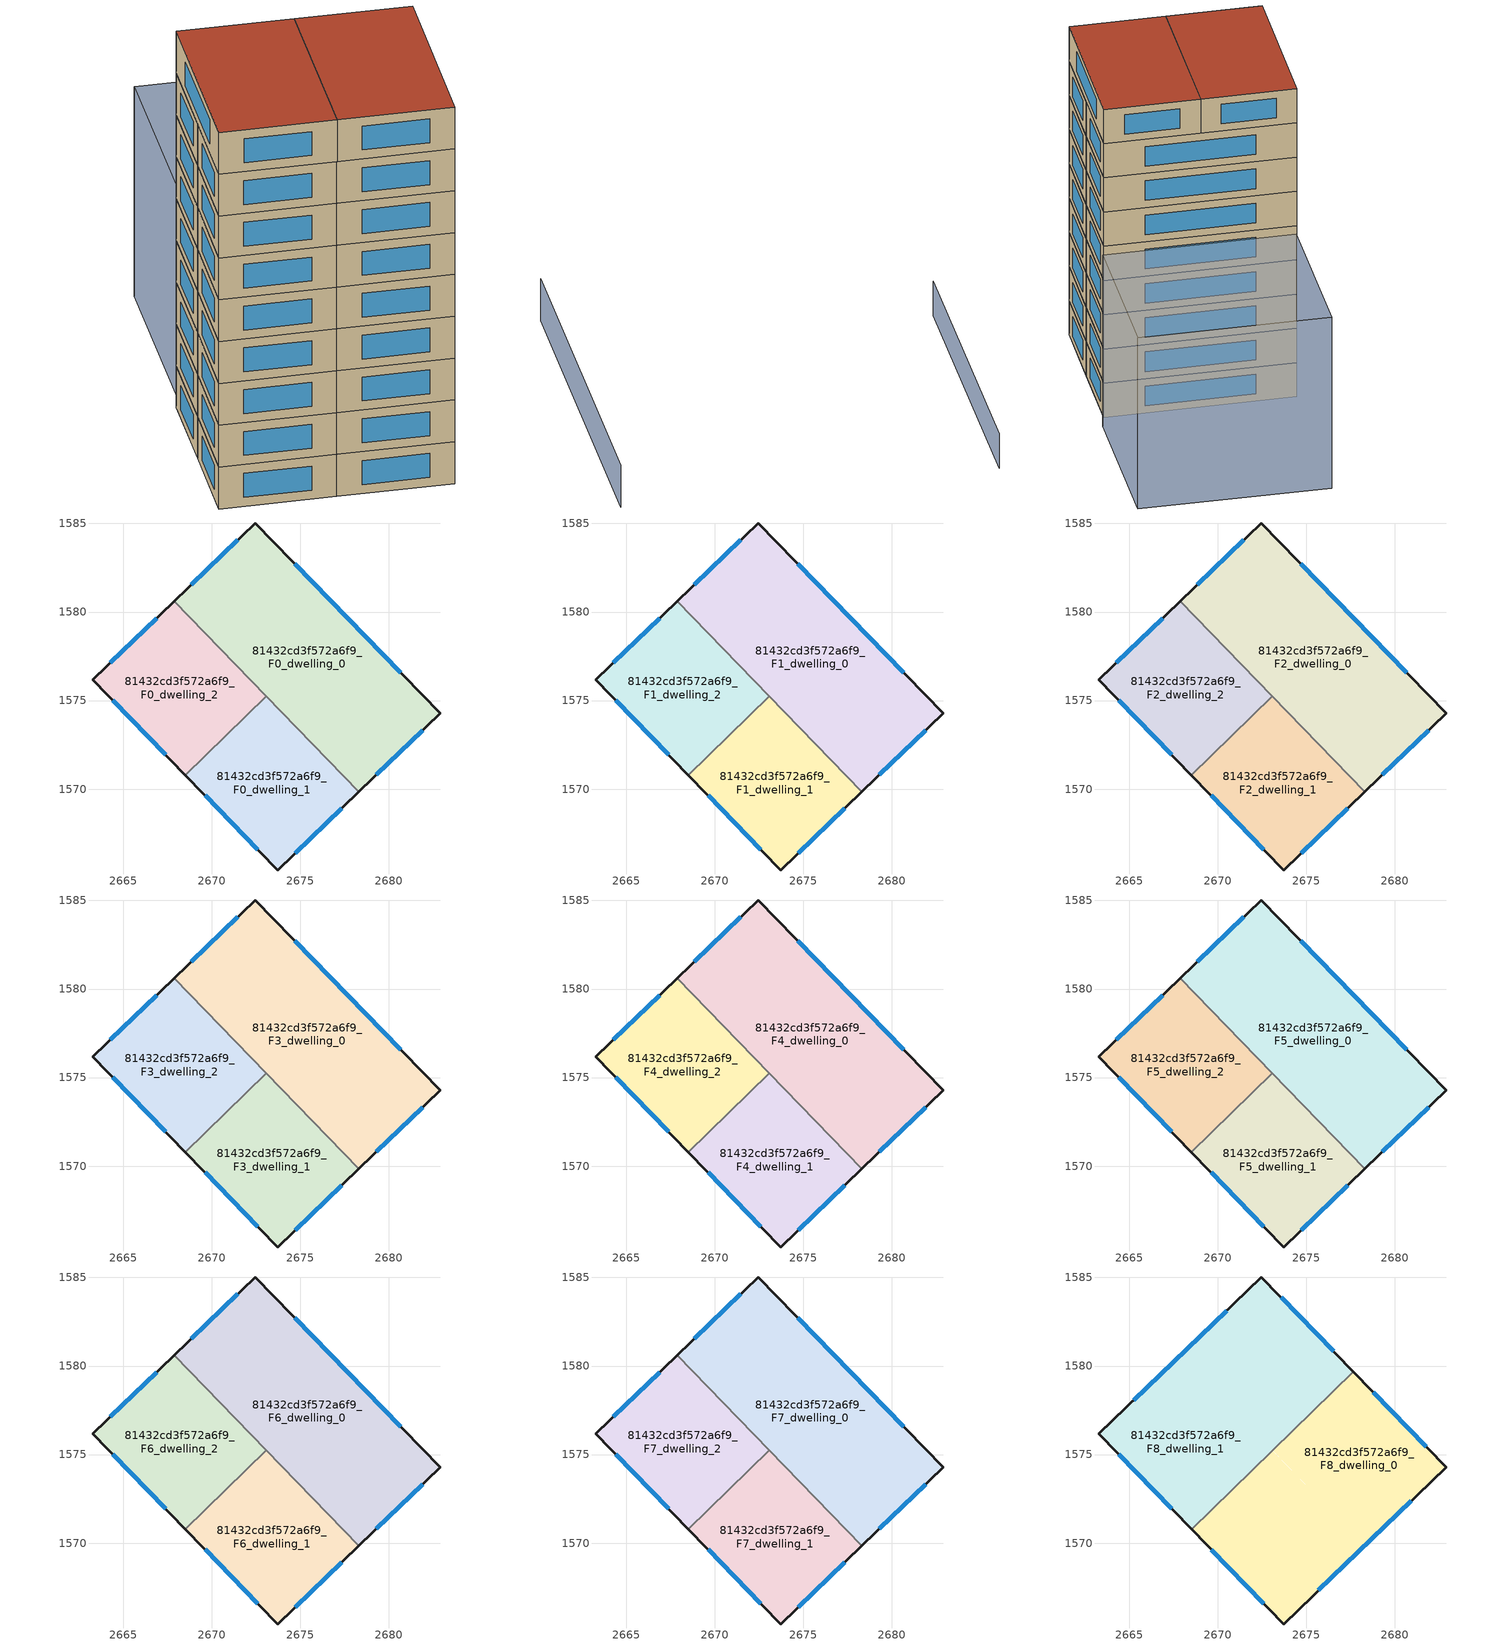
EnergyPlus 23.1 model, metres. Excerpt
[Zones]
81432cd3f572a6f9_F0_dwelling_0
 floor ground (EU_floor_Construction): 2672.46,1585.02 2682.9,1574.28 2678.31,1569.86 2667.87,1580.6 z0
 wall outside (EU_wall_Construction): 2678.31,1569.86 2682.9,1574.28 2672.46,1585.02 2667.87,1580.6 z0:3
 wall to 81432cd3f572a6f9_F0_dwelling_1 (EU_wall_Construction): 2673.08,1575.24 2678.31,1569.86 z0:3
 wall to 81432cd3f572a6f9_F0_dwelling_2 (EU_wall_Construction): 2667.87,1580.6 2673.08,1575.24 z0:3
 window (EU_Window_Construction): 2680.66,1576.58 2674.7,1582.72 / 2679.29,1570.81 2681.91,1573.34 / 2671.48,1584.08 2668.85,1581.55 z0.64:2.36
81432cd3f572a6f9_F0_dwelling_1
 floor ground (EU_floor_Construction): 2673.08,1575.24 2678.31,1569.86 2673.72,1565.44 2668.51,1570.8 z0
 wall outside (EU_wall_Construction): 2668.51,1570.8 2673.72,1565.44 2678.31,1569.86 z0:3
 wall to 81432cd3f572a6f9_F0_dwelling_2 (EU_wall_Construction): 2673.08,1575.24 2668.51,1570.8 z0:3
 window (EU_Window_Construction): 2674.7,1566.39 2677.32,1568.91 / 2669.62,1569.65 2672.6,1566.59 z0.64:2.36
81432cd3f572a6f9_F0_dwelling_2
 floor ground (EU_floor_Construction): 2667.87,1580.6 2673.08,1575.24 2668.51,1570.8 2663.28,1576.18 z0
 wall outside (EU_wall_Construction): 2667.87,1580.6 2663.28,1576.18 2668.51,1570.8 z0:3
 window (EU_Window_Construction): 2664.4,1575.03 2667.39,1571.95 / 2666.89,1579.65 2664.26,1577.13 z0.64:2.36
81432cd3f572a6f9_F1_dwelling_0
 floor to 81432cd3f572a6f9_F0_dwelling_0 (EU_floor_Construction): 2672.46,1585.02 2682.9,1574.28 2678.31,1569.86 2667.87,1580.6 z3
 wall outside (EU_wall_Construction): 2678.31,1569.86 2682.9,1574.28 2672.46,1585.02 2667.87,1580.6 z3:6
 wall to 81432cd3f572a6f9_F1_dwelling_1 (EU_wall_Construction): 2673.08,1575.24 2678.31,1569.86 z3:6
 wall to 81432cd3f572a6f9_F1_dwelling_2 (EU_wall_Construction): 2667.87,1580.6 2673.08,1575.24 z3:6
 window (EU_Window_Construction): 2680.66,1576.58 2674.7,1582.72 / 2679.29,1570.81 2681.91,1573.34 / 2671.48,1584.08 2668.85,1581.55 z3.64:5.36
81432cd3f572a6f9_F1_dwelling_1
 floor to 81432cd3f572a6f9_F0_dwelling_1 (EU_floor_Construction): 2673.08,1575.24 2678.31,1569.86 2673.72,1565.44 2668.51,1570.8 z3
 wall outside (EU_wall_Construction): 2668.51,1570.8 2673.72,1565.44 2678.31,1569.86 z3:6
 wall to 81432cd3f572a6f9_F1_dwelling_2 (EU_wall_Construction): 2673.08,1575.24 2668.51,1570.8 z3:6
 window (EU_Window_Construction): 2674.7,1566.39 2677.32,1568.91 / 2669.62,1569.65 2672.6,1566.59 z3.64:5.36
81432cd3f572a6f9_F1_dwelling_2
 floor to 81432cd3f572a6f9_F0_dwelling_2 (EU_floor_Construction): 2667.87,1580.6 2673.08,1575.24 2668.51,1570.8 2663.28,1576.18 z3
 wall outside (EU_wall_Construction): 2667.87,1580.6 2663.28,1576.18 2668.51,1570.8 z3:6
 window (EU_Window_Construction): 2664.4,1575.03 2667.39,1571.95 / 2666.89,1579.65 2664.26,1577.13 z3.64:5.36
81432cd3f572a6f9_F2_dwelling_0
 floor to 81432cd3f572a6f9_F1_dwelling_0 (EU_floor_Construction): 2672.46,1585.02 2682.9,1574.28 2678.31,1569.86 2667.87,1580.6 z6
 wall outside (EU_wall_Construction): 2678.31,1569.86 2682.9,1574.28 2672.46,1585.02 2667.87,1580.6 z6:9
 wall to 81432cd3f572a6f9_F2_dwelling_1 (EU_wall_Construction): 2673.08,1575.24 2678.31,1569.86 z6:9
 wall to 81432cd3f572a6f9_F2_dwelling_2 (EU_wall_Construction): 2667.87,1580.6 2673.08,1575.24 z6:9
 window (EU_Window_Construction): 2680.66,1576.58 2674.7,1582.72 / 2679.29,1570.81 2681.91,1573.34 / 2671.48,1584.08 2668.85,1581.55 z6.64:8.36
81432cd3f572a6f9_F2_dwelling_1
 floor to 81432cd3f572a6f9_F1_dwelling_1 (EU_floor_Construction): 2673.08,1575.24 2678.31,1569.86 2673.72,1565.44 2668.51,1570.8 z6
 wall outside (EU_wall_Construction): 2668.51,1570.8 2673.72,1565.44 2678.31,1569.86 z6:9
 wall to 81432cd3f572a6f9_F2_dwelling_2 (EU_wall_Construction): 2673.08,1575.24 2668.51,1570.8 z6:9
 window (EU_Window_Construction): 2674.7,1566.39 2677.32,1568.91 / 2669.62,1569.65 2672.6,1566.59 z6.64:8.36
81432cd3f572a6f9_F2_dwelling_2
 floor to 81432cd3f572a6f9_F1_dwelling_2 (EU_floor_Construction): 2667.87,1580.6 2673.08,1575.24 2668.51,1570.8 2663.28,1576.18 z6
 wall outside (EU_wall_Construction): 2667.87,1580.6 2663.28,1576.18 2668.51,1570.8 z6:9
 window (EU_Window_Construction): 2664.4,1575.03 2667.39,1571.95 / 2666.89,1579.65 2664.26,1577.13 z6.64:8.36
81432cd3f572a6f9_F3_dwelling_0
 floor to 81432cd3f572a6f9_F2_dwelling_0 (EU_floor_Construction): 2672.46,1585.02 2682.9,1574.28 2678.31,1569.86 2667.87,1580.6 z9
 wall outside (EU_wall_Construction): 2678.31,1569.86 2682.9,1574.28 2672.46,1585.02 2667.87,1580.6 z9:12
 wall to 81432cd3f572a6f9_F3_dwelling_1 (EU_wall_Construction): 2673.08,1575.24 2678.31,1569.86 z9:12
 wall to 81432cd3f572a6f9_F3_dwelling_2 (EU_wall_Construction): 2667.87,1580.6 2673.08,1575.24 z9:12
 window (EU_Window_Construction): 2680.66,1576.58 2674.7,1582.72 / 2679.29,1570.81 2681.91,1573.34 / 2671.48,1584.08 2668.85,1581.55 z9.64:11.36
81432cd3f572a6f9_F3_dwelling_1
 floor to 81432cd3f572a6f9_F2_dwelling_1 (EU_floor_Construction): 2673.08,1575.24 2678.31,1569.86 2673.72,1565.44 2668.51,1570.8 z9
 wall outside (EU_wall_Construction): 2668.51,1570.8 2673.72,1565.44 2678.31,1569.86 z9:12
 wall to 81432cd3f572a6f9_F3_dwelling_2 (EU_wall_Construction): 2673.08,1575.24 2668.51,1570.8 z9:12
 window (EU_Window_Construction): 2674.7,1566.39 2677.32,1568.91 / 2669.62,1569.65 2672.6,1566.59 z9.64:11.36
81432cd3f572a6f9_F3_dwelling_2
 floor to 81432cd3f572a6f9_F2_dwelling_2 (EU_floor_Construction): 2667.87,1580.6 2673.08,1575.24 2668.51,1570.8 2663.28,1576.18 z9
 wall outside (EU_wall_Construction): 2667.87,1580.6 2663.28,1576.18 2668.51,1570.8 z9:12
 window (EU_Window_Construction): 2664.4,1575.03 2667.39,1571.95 / 2666.89,1579.65 2664.26,1577.13 z9.64:11.36
81432cd3f572a6f9_F4_dwelling_0
 floor to 81432cd3f572a6f9_F3_dwelling_0 (EU_floor_Construction): 2672.46,1585.02 2682.9,1574.28 2678.31,1569.86 2667.87,1580.6 z12
 wall outside (EU_wall_Construction): 2678.31,1569.86 2682.9,1574.28 2672.46,1585.02 2667.87,1580.6 z12:15
 wall to 81432cd3f572a6f9_F4_dwelling_1 (EU_wall_Construction): 2673.08,1575.24 2678.31,1569.86 z12:15
 wall to 81432cd3f572a6f9_F4_dwelling_2 (EU_wall_Construction): 2667.87,1580.6 2673.08,1575.24 z12:15
 window (EU_Window_Construction): 2680.66,1576.58 2674.7,1582.72 / 2679.29,1570.81 2681.91,1573.34 / 2671.48,1584.08 2668.85,1581.55 z12.64:14.36
81432cd3f572a6f9_F4_dwelling_1
 floor to 81432cd3f572a6f9_F3_dwelling_1 (EU_floor_Construction): 2673.08,1575.24 2678.31,1569.86 2673.72,1565.44 2668.51,1570.8 z12
 wall outside (EU_wall_Construction): 2668.51,1570.8 2673.72,1565.44 2678.31,1569.86 z12:15
 wall to 81432cd3f572a6f9_F4_dwelling_2 (EU_wall_Construction): 2673.08,1575.24 2668.51,1570.8 z12:15
 window (EU_Window_Construction): 2674.7,1566.39 2677.32,1568.91 / 2669.62,1569.65 2672.6,1566.59 z12.64:14.36
81432cd3f572a6f9_F4_dwelling_2
 floor to 81432cd3f572a6f9_F3_dwelling_2 (EU_floor_Construction): 2667.87,1580.6 2673.08,1575.24 2668.51,1570.8 2663.28,1576.18 z12
 wall outside (EU_wall_Construction): 2667.87,1580.6 2663.28,1576.18 2668.51,1570.8 z12:15
 window (EU_Window_Construction): 2664.4,1575.03 2667.39,1571.95 / 2666.89,1579.65 2664.26,1577.13 z12.64:14.36
81432cd3f572a6f9_F5_dwelling_0
 floor to 81432cd3f572a6f9_F4_dwelling_0 (EU_floor_Construction): 2672.46,1585.02 2682.9,1574.28 2678.31,1569.86 2667.87,1580.6 z15
 wall outside (EU_wall_Construction): 2678.31,1569.86 2682.9,1574.28 2672.46,1585.02 2667.87,1580.6 z15:18
 wall to 81432cd3f572a6f9_F5_dwelling_1 (EU_wall_Construction): 2673.08,1575.24 2678.31,1569.86 z15:18
 wall to 81432cd3f572a6f9_F5_dwelling_2 (EU_wall_Construction): 2667.87,1580.6 2673.08,1575.24 z15:18
 window (EU_Window_Construction): 2680.66,1576.58 2674.7,1582.72 / 2679.29,1570.81 2681.91,1573.34 / 2671.48,1584.08 2668.85,1581.55 z15.64:17.36
81432cd3f572a6f9_F5_dwelling_1
 floor to 81432cd3f572a6f9_F4_dwelling_1 (EU_floor_Construction): 2673.08,1575.24 2678.31,1569.86 2673.72,1565.44 2668.51,1570.8 z15
 wall outside (EU_wall_Construction): 2668.51,1570.8 2673.72,1565.44 2678.31,1569.86 z15:18
 wall to 81432cd3f572a6f9_F5_dwelling_2 (EU_wall_Construction): 2673.08,1575.24 2668.51,1570.8 z15:18
 window (EU_Window_Construction): 2674.7,1566.39 2677.32,1568.91 / 2669.62,1569.65 2672.6,1566.59 z15.64:17.36
81432cd3f572a6f9_F5_dwelling_2
 floor to 81432cd3f572a6f9_F4_dwelling_2 (EU_floor_Construction): 2667.87,1580.6 2673.08,1575.24 2668.51,1570.8 2663.28,1576.18 z15
 wall outside (EU_wall_Construction): 2667.87,1580.6 2663.28,1576.18 2668.51,1570.8 z15:18
 window (EU_Window_Construction): 2664.4,1575.03 2667.39,1571.95 / 2666.89,1579.65 2664.26,1577.13 z15.64:17.36
81432cd3f572a6f9_F6_dwelling_0
 floor to 81432cd3f572a6f9_F5_dwelling_0 (EU_floor_Construction): 2672.46,1585.02 2682.9,1574.28 2678.31,1569.86 2667.87,1580.6 z18
 wall outside (EU_wall_Construction): 2678.31,1569.86 2682.9,1574.28 2672.46,1585.02 2667.87,1580.6 z18:21
 wall to 81432cd3f572a6f9_F6_dwelling_1 (EU_wall_Construction): 2673.08,1575.24 2678.31,1569.86 z18:21
 wall to 81432cd3f572a6f9_F6_dwelling_2 (EU_wall_Construction): 2667.87,1580.6 2673.08,1575.24 z18:21
 window (EU_Window_Construction): 2680.66,1576.58 2674.7,1582.72 / 2679.29,1570.81 2681.91,1573.34 / 2671.48,1584.08 2668.85,1581.55 z18.64:20.36
81432cd3f572a6f9_F6_dwelling_1
 floor to 81432cd3f572a6f9_F5_dwelling_1 (EU_floor_Construction): 2673.08,1575.24 2678.31,1569.86 2673.72,1565.44 2668.51,1570.8 z18
 wall outside (EU_wall_Construction): 2668.51,1570.8 2673.72,1565.44 2678.31,1569.86 z18:21
 wall to 81432cd3f572a6f9_F6_dwelling_2 (EU_wall_Construction): 2673.08,1575.24 2668.51,1570.8 z18:21
 window (EU_Window_Construction): 2674.7,1566.39 2677.32,1568.91 / 2669.62,1569.65 2672.6,1566.59 z18.64:20.36
81432cd3f572a6f9_F6_dwelling_2
 floor to 81432cd3f572a6f9_F5_dwelling_2 (EU_floor_Construction): 2667.87,1580.6 2673.08,1575.24 2668.51,1570.8 2663.28,1576.18 z18
 wall outside (EU_wall_Construction): 2667.87,1580.6 2663.28,1576.18 2668.51,1570.8 z18:21
 window (EU_Window_Construction): 2664.4,1575.03 2667.39,1571.95 / 2666.89,1579.65 2664.26,1577.13 z18.64:20.36
81432cd3f572a6f9_F7_dwelling_0
 floor to 81432cd3f572a6f9_F6_dwelling_0 (EU_floor_Construction): 2672.46,1585.02 2682.9,1574.28 2678.31,1569.86 2667.87,1580.6 z21
 wall outside (EU_wall_Construction): 2678.31,1569.86 2682.9,1574.28 2672.46,1585.02 2667.87,1580.6 z21:24
 wall to 81432cd3f572a6f9_F7_dwelling_1 (EU_wall_Construction): 2673.08,1575.24 2678.31,1569.86 z21:24
 wall to 81432cd3f572a6f9_F7_dwelling_2 (EU_wall_Construction): 2667.87,1580.6 2673.08,1575.24 z21:24
 window (EU_Window_Construction): 2680.66,1576.58 2674.7,1582.72 / 2679.29,1570.81 2681.91,1573.34 / 2671.48,1584.08 2668.85,1581.55 z21.64:23.36
81432cd3f572a6f9_F7_dwelling_1
 floor to 81432cd3f572a6f9_F6_dwelling_1 (EU_floor_Construction): 2673.08,1575.24 2678.31,1569.86 2673.72,1565.44 2668.51,1570.8 z21
 wall outside (EU_wall_Construction): 2668.51,1570.8 2673.72,1565.44 2678.31,1569.86 z21:24
 wall to 81432cd3f572a6f9_F7_dwelling_2 (EU_wall_Construction): 2673.08,1575.24 2668.51,1570.8 z21:24
 window (EU_Window_Construction): 2674.7,1566.39 2677.32,1568.91 / 2669.62,1569.65 2672.6,1566.59 z21.64:23.36
 ceiling adiabatic (EU_roof_Construction): 2678.31,1569.86 2673.09,1575.23 2668.52,1570.79 2673.72,1565.44 z24
81432cd3f572a6f9_F7_dwelling_2
 floor to 81432cd3f572a6f9_F6_dwelling_2 (EU_floor_Construction): 2667.87,1580.6 2673.08,1575.24 2668.51,1570.8 2663.28,1576.18 z21
 wall outside (EU_wall_Construction): 2667.87,1580.6 2663.28,1576.18 2668.51,1570.8 z21:24
 window (EU_Window_Construction): 2664.4,1575.03 2667.39,1571.95 / 2666.89,1579.65 2664.26,1577.13 z21.64:23.36
81432cd3f572a6f9_F8_dwelling_0
 floor to 81432cd3f572a6f9_F7_dwelling_0 (EU_floor_Construction): 2677.66,1579.67 2682.9,1574.28 2678.31,1569.86 2673.09,1575.23 z24
 floor adiabatic (EU_floor_Construction): 2673.09,1575.23 2678.31,1569.86 2673.72,1565.44 2668.52,1570.79 z24
 wall outside (EU_wall_Construction): 2668.52,1570.79 2673.72,1565.44 2682.9,1574.28 2677.66,1579.67 z24:27
 wall to 81432cd3f572a6f9_F8_dwelling_1 (EU_wall_Construction): 2677.66,1579.67 2668.52,1570.79 z24:27
 window (EU_Window_Construction): 2681.78,1575.44 2678.78,1578.52 / 2675.68,1567.33 2680.93,1572.39 / 2669.63,1569.64 2672.6,1566.58 z24.64:26.36
 roof outside (EU_roof_Construction): 2682.9,1574.28 2677.66,1579.67 2668.52,1570.79 2673.72,1565.44 z27
81432cd3f572a6f9_F8_dwelling_1
 floor to 81432cd3f572a6f9_F7_dwelling_2 (EU_floor_Construction): 2667.87,1580.6 2673.08,1575.24 2668.51,1570.8 2663.28,1576.18 z24
 floor to 81432cd3f572a6f9_F7_dwelling_0 (EU_floor_Construction): 2672.46,1585.02 2677.66,1579.67 2673.09,1575.23 2667.87,1580.6 z24
 floor to 81432cd3f572a6f9_F7_dwelling_1 (EU_floor_Construction): 2673.08,1575.24 2673.09,1575.23 2668.52,1570.79 2668.51,1570.8 z24
 wall outside (EU_wall_Construction): 2677.66,1579.67 2672.46,1585.02 2663.28,1576.18 2668.52,1570.79 z24:27
 window (EU_Window_Construction): 2670.49,1583.13 2665.25,1578.07 / 2676.55,1580.82 2673.57,1583.88 / 2664.4,1575.02 2667.4,1571.94 z24.64:26.36
 roof outside (EU_roof_Construction): 2677.66,1579.67 2672.46,1585.02 2663.28,1576.18 2668.52,1570.79 z27
shading: 2676.73,1555.18 2693.58,1571.61 z0:3; 2684.07,1574.91 2673.6,1585.7 / 2673.6,1585.7 2682.74,1594.57 / 2682.74,1594.57 2693.21,1583.79 / 2693.21,1583.79 2684.07,1574.91 z0:15
[Building]
EU S2 Campaign: North Axis=0; Terrain=City; Solar Distribution=FullExterior
[Site:Location]
Yerevan-Zvartnots.Intl.AP: Latitude=40.15; Longitude=44.383; Time Zone=4; Elevation=854
[SizingPeriod:WeatherFileDays]
AnnualSizingPeriod: Begin Month=1; Begin Day of Month=1; End Month=12; End Day of Month=31; Day of Week for Start Day=Monday; Use Weather File Daylight Saving Period=No; Use Weather File Rain and Snow Indicators=No
[MATERIAL]
EU_InternalMass_Material: Roughness=MediumRough; Thickness=0.1; Conductivity=1; Density=1800; Specific Heat=900; Thermal Absorptance=0.9; Solar Absorptance=0.7; Visible Absorptance=0.7
[MATERIAL:NOMASS] Roughness=MediumRough; Thermal Absorptance=0.9; Solar Absorptance=0.7; Visible Absorptance=0.7
Name | Thermal Resistance
EU_wall_NoMass | 1.05043
EU_roof_NoMass | 1.45357
EU_floor_NoMass | 0.478065
[WINDOWMATERIAL:SIMPLEGLAZINGSYSTEM]
EU_Window_SimpleGlazing: UFactor=2.5566; Solar Heat Gain Coefficient=0.75; Visible Transmittance=0.75
[CONSTRUCTION]
EU_wall_Construction: EU_wall_NoMass
EU_roof_Construction: EU_roof_NoMass
EU_floor_Construction: EU_floor_NoMass
EU_Window_Construction: EU_Window_SimpleGlazing
EU_InternalMass_Construction: EU_InternalMass_Material
[ZONE] Type=1; Multiplier=1; Ceiling Height=autocalculate; Floor Area=autocalculate; Part of Total Floor Area=Yes
Name | Volume
81432cd3f572a6f9_F0_dwelling_0; 81432cd3f572a6f9_F1_dwelling_0; 81432cd3f572a6f9_F2_dwelling_0; 81432cd3f572a6f9_F3_dwelling_0; 81432cd3f572a6f9_F4_dwelling_0; 81432cd3f572a6f9_F5_dwelling_0; 81432cd3f572a6f9_F6_dwelling_0; 81432cd3f572a6f9_F7_dwelling_0 | 286.346
81432cd3f572a6f9_F8_dwelling_0; 81432cd3f572a6f9_F8_dwelling_1 | 286.362
81432cd3f572a6f9_F0_dwelling_1; 81432cd3f572a6f9_F1_dwelling_1; 81432cd3f572a6f9_F2_dwelling_1; 81432cd3f572a6f9_F3_dwelling_1; 81432cd3f572a6f9_F4_dwelling_1; 81432cd3f572a6f9_F5_dwelling_1; 81432cd3f572a6f9_F6_dwelling_1; 81432cd3f572a6f9_F7_dwelling_1 | 143.177
81432cd3f572a6f9_F0_dwelling_2; 81432cd3f572a6f9_F1_dwelling_2; 81432cd3f572a6f9_F2_dwelling_2; 81432cd3f572a6f9_F3_dwelling_2; 81432cd3f572a6f9_F4_dwelling_2; 81432cd3f572a6f9_F5_dwelling_2; 81432cd3f572a6f9_F6_dwelling_2; 81432cd3f572a6f9_F7_dwelling_2 | 143.193
[INTERNALMASS] Construction=EU_InternalMass_Construction
Name | Zone or ZoneList | Surface Area
81432cd3f572a6f9_F0_dwelling_0_EU_InternalMass | 81432cd3f572a6f9_F0_dwelling_0 | 95.4487
81432cd3f572a6f9_F0_dwelling_1_EU_InternalMass | 81432cd3f572a6f9_F0_dwelling_1 | 47.726
81432cd3f572a6f9_F0_dwelling_2_EU_InternalMass | 81432cd3f572a6f9_F0_dwelling_2 | 47.7306
81432cd3f572a6f9_F1_dwelling_0_EU_InternalMass | 81432cd3f572a6f9_F1_dwelling_0 | 95.4487
81432cd3f572a6f9_F1_dwelling_1_EU_InternalMass | 81432cd3f572a6f9_F1_dwelling_1 | 47.726
81432cd3f572a6f9_F1_dwelling_2_EU_InternalMass | 81432cd3f572a6f9_F1_dwelling_2 | 47.7306
81432cd3f572a6f9_F2_dwelling_0_EU_InternalMass | 81432cd3f572a6f9_F2_dwelling_0 | 95.4487
81432cd3f572a6f9_F2_dwelling_1_EU_InternalMass | 81432cd3f572a6f9_F2_dwelling_1 | 47.726
81432cd3f572a6f9_F2_dwelling_2_EU_InternalMass | 81432cd3f572a6f9_F2_dwelling_2 | 47.7306
81432cd3f572a6f9_F3_dwelling_0_EU_InternalMass | 81432cd3f572a6f9_F3_dwelling_0 | 95.4487
81432cd3f572a6f9_F3_dwelling_1_EU_InternalMass | 81432cd3f572a6f9_F3_dwelling_1 | 47.726
81432cd3f572a6f9_F3_dwelling_2_EU_InternalMass | 81432cd3f572a6f9_F3_dwelling_2 | 47.7306
81432cd3f572a6f9_F4_dwelling_0_EU_InternalMass | 81432cd3f572a6f9_F4_dwelling_0 | 95.4487
81432cd3f572a6f9_F4_dwelling_1_EU_InternalMass | 81432cd3f572a6f9_F4_dwelling_1 | 47.726
81432cd3f572a6f9_F4_dwelling_2_EU_InternalMass | 81432cd3f572a6f9_F4_dwelling_2 | 47.7306
81432cd3f572a6f9_F5_dwelling_0_EU_InternalMass | 81432cd3f572a6f9_F5_dwelling_0 | 95.4487
81432cd3f572a6f9_F5_dwelling_1_EU_InternalMass | 81432cd3f572a6f9_F5_dwelling_1 | 47.726
81432cd3f572a6f9_F5_dwelling_2_EU_InternalMass | 81432cd3f572a6f9_F5_dwelling_2 | 47.7306
81432cd3f572a6f9_F6_dwelling_0_EU_InternalMass | 81432cd3f572a6f9_F6_dwelling_0 | 95.4487
81432cd3f572a6f9_F6_dwelling_1_EU_InternalMass | 81432cd3f572a6f9_F6_dwelling_1 | 47.726
81432cd3f572a6f9_F6_dwelling_2_EU_InternalMass | 81432cd3f572a6f9_F6_dwelling_2 | 47.7306
81432cd3f572a6f9_F7_dwelling_0_EU_InternalMass | 81432cd3f572a6f9_F7_dwelling_0 | 95.4487
81432cd3f572a6f9_F7_dwelling_1_EU_InternalMass | 81432cd3f572a6f9_F7_dwelling_1 | 47.726
81432cd3f572a6f9_F7_dwelling_2_EU_InternalMass | 81432cd3f572a6f9_F7_dwelling_2 | 47.7306
81432cd3f572a6f9_F8_dwelling_0_EU_InternalMass | 81432cd3f572a6f9_F8_dwelling_0 | 95.4539
81432cd3f572a6f9_F8_dwelling_1_EU_InternalMass | 81432cd3f572a6f9_F8_dwelling_1 | 95.4539
[OTHEREQUIPMENT] Fuel Type=Electricity; Design Level Calculation Method=Watts/Area; Power per Zone Floor Area=1; Fraction Latent=0; Fraction Radiant=0; Fraction Lost=0; Carbon Dioxide Generation Rate=0; EndUse Subcategory=EU_Step8_InternalGains
Name | Zone or ZoneList or Space or SpaceList | Schedule
EU_Step8_InternalGain_81432cd3f572a6f9_F0_dwelling_0_f000 | 81432cd3f572a6f9_F0_dwelling_0 | EU_Step8_GainSchedule_81432cd3f572a6f9_F0_dwelling_0_f000
EU_Step8_InternalGain_81432cd3f572a6f9_F0_dwelling_1_f000 | 81432cd3f572a6f9_F0_dwelling_1 | EU_Step8_GainSchedule_81432cd3f572a6f9_F0_dwelling_1_f000
EU_Step8_InternalGain_81432cd3f572a6f9_F0_dwelling_2_f000 | 81432cd3f572a6f9_F0_dwelling_2 | EU_Step8_GainSchedule_81432cd3f572a6f9_F0_dwelling_2_f000
EU_Step8_InternalGain_81432cd3f572a6f9_F1_dwelling_0_f000 | 81432cd3f572a6f9_F1_dwelling_0 | EU_Step8_GainSchedule_81432cd3f572a6f9_F1_dwelling_0_f000
EU_Step8_InternalGain_81432cd3f572a6f9_F1_dwelling_1_f000 | 81432cd3f572a6f9_F1_dwelling_1 | EU_Step8_GainSchedule_81432cd3f572a6f9_F1_dwelling_1_f000
EU_Step8_InternalGain_81432cd3f572a6f9_F1_dwelling_2_f000 | 81432cd3f572a6f9_F1_dwelling_2 | EU_Step8_GainSchedule_81432cd3f572a6f9_F1_dwelling_2_f000
EU_Step8_InternalGain_81432cd3f572a6f9_F2_dwelling_0_f000 | 81432cd3f572a6f9_F2_dwelling_0 | EU_Step8_GainSchedule_81432cd3f572a6f9_F2_dwelling_0_f000
EU_Step8_InternalGain_81432cd3f572a6f9_F2_dwelling_1_f000 | 81432cd3f572a6f9_F2_dwelling_1 | EU_Step8_GainSchedule_81432cd3f572a6f9_F2_dwelling_1_f000
EU_Step8_InternalGain_81432cd3f572a6f9_F2_dwelling_2_f000 | 81432cd3f572a6f9_F2_dwelling_2 | EU_Step8_GainSchedule_81432cd3f572a6f9_F2_dwelling_2_f000
EU_Step8_InternalGain_81432cd3f572a6f9_F3_dwelling_0_f000 | 81432cd3f572a6f9_F3_dwelling_0 | EU_Step8_GainSchedule_81432cd3f572a6f9_F3_dwelling_0_f000
EU_Step8_InternalGain_81432cd3f572a6f9_F3_dwelling_1_f000 | 81432cd3f572a6f9_F3_dwelling_1 | EU_Step8_GainSchedule_81432cd3f572a6f9_F3_dwelling_1_f000
EU_Step8_InternalGain_81432cd3f572a6f9_F3_dwelling_2_f000 | 81432cd3f572a6f9_F3_dwelling_2 | EU_Step8_GainSchedule_81432cd3f572a6f9_F3_dwelling_2_f000
EU_Step8_InternalGain_81432cd3f572a6f9_F4_dwelling_0_f000 | 81432cd3f572a6f9_F4_dwelling_0 | EU_Step8_GainSchedule_81432cd3f572a6f9_F4_dwelling_0_f000
EU_Step8_InternalGain_81432cd3f572a6f9_F4_dwelling_1_f000 | 81432cd3f572a6f9_F4_dwelling_1 | EU_Step8_GainSchedule_81432cd3f572a6f9_F4_dwelling_1_f000
EU_Step8_InternalGain_81432cd3f572a6f9_F4_dwelling_2_f000 | 81432cd3f572a6f9_F4_dwelling_2 | EU_Step8_GainSchedule_81432cd3f572a6f9_F4_dwelling_2_f000
EU_Step8_InternalGain_81432cd3f572a6f9_F5_dwelling_0_f000 | 81432cd3f572a6f9_F5_dwelling_0 | EU_Step8_GainSchedule_81432cd3f572a6f9_F5_dwelling_0_f000
EU_Step8_InternalGain_81432cd3f572a6f9_F5_dwelling_1_f000 | 81432cd3f572a6f9_F5_dwelling_1 | EU_Step8_GainSchedule_81432cd3f572a6f9_F5_dwelling_1_f000
EU_Step8_InternalGain_81432cd3f572a6f9_F5_dwelling_2_f000 | 81432cd3f572a6f9_F5_dwelling_2 | EU_Step8_GainSchedule_81432cd3f572a6f9_F5_dwelling_2_f000
EU_Step8_InternalGain_81432cd3f572a6f9_F6_dwelling_0_f000 | 81432cd3f572a6f9_F6_dwelling_0 | EU_Step8_GainSchedule_81432cd3f572a6f9_F6_dwelling_0_f000
EU_Step8_InternalGain_81432cd3f572a6f9_F6_dwelling_1_f000 | 81432cd3f572a6f9_F6_dwelling_1 | EU_Step8_GainSchedule_81432cd3f572a6f9_F6_dwelling_1_f000
EU_Step8_InternalGain_81432cd3f572a6f9_F6_dwelling_2_f000 | 81432cd3f572a6f9_F6_dwelling_2 | EU_Step8_GainSchedule_81432cd3f572a6f9_F6_dwelling_2_f000
EU_Step8_InternalGain_81432cd3f572a6f9_F7_dwelling_0_f000 | 81432cd3f572a6f9_F7_dwelling_0 | EU_Step8_GainSchedule_81432cd3f572a6f9_F7_dwelling_0_f000
EU_Step8_InternalGain_81432cd3f572a6f9_F7_dwelling_1_f000 | 81432cd3f572a6f9_F7_dwelling_1 | EU_Step8_GainSchedule_81432cd3f572a6f9_F7_dwelling_1_f000
EU_Step8_InternalGain_81432cd3f572a6f9_F7_dwelling_2_f000 | 81432cd3f572a6f9_F7_dwelling_2 | EU_Step8_GainSchedule_81432cd3f572a6f9_F7_dwelling_2_f000
EU_Step8_InternalGain_81432cd3f572a6f9_F8_dwelling_0_f000 | 81432cd3f572a6f9_F8_dwelling_0 | EU_Step8_GainSchedule_81432cd3f572a6f9_F8_dwelling_0_f000
EU_Step8_InternalGain_81432cd3f572a6f9_F8_dwelling_1_f000 | 81432cd3f572a6f9_F8_dwelling_1 | EU_Step8_GainSchedule_81432cd3f572a6f9_F8_dwelling_1_f000
[ZONEVENTILATION:DESIGNFLOWRATE] Schedule=EU_AlwaysOn; Design Flow Rate Calculation Method=AirChanges/Hour; Air Changes per Hour=0.557805; Ventilation Type=Natural; Fan Pressure Rise=0; Fan Total Efficiency=1; Constant Term Coefficient=1; Temperature Term Coefficient=0; Velocity Term Coefficient=0; Velocity Squared Term Coefficient=0; Minimum Indoor Temperature=-100; Maximum Indoor Temperature=100; Delta Temperature=-100; Minimum Outdoor Temperature=-100; Maximum Outdoor Temperature=100; Maximum Wind Speed=40
Name | Zone or ZoneList or Space or SpaceList
EU_ConstantAir_81432cd3f572a6f9_F0_dwelling_0 | 81432cd3f572a6f9_F0_dwelling_0
EU_ConstantAir_81432cd3f572a6f9_F0_dwelling_1 | 81432cd3f572a6f9_F0_dwelling_1
EU_ConstantAir_81432cd3f572a6f9_F0_dwelling_2 | 81432cd3f572a6f9_F0_dwelling_2
EU_ConstantAir_81432cd3f572a6f9_F1_dwelling_0 | 81432cd3f572a6f9_F1_dwelling_0
EU_ConstantAir_81432cd3f572a6f9_F1_dwelling_1 | 81432cd3f572a6f9_F1_dwelling_1
EU_ConstantAir_81432cd3f572a6f9_F1_dwelling_2 | 81432cd3f572a6f9_F1_dwelling_2
EU_ConstantAir_81432cd3f572a6f9_F2_dwelling_0 | 81432cd3f572a6f9_F2_dwelling_0
EU_ConstantAir_81432cd3f572a6f9_F2_dwelling_1 | 81432cd3f572a6f9_F2_dwelling_1
EU_ConstantAir_81432cd3f572a6f9_F2_dwelling_2 | 81432cd3f572a6f9_F2_dwelling_2
EU_ConstantAir_81432cd3f572a6f9_F3_dwelling_0 | 81432cd3f572a6f9_F3_dwelling_0
EU_ConstantAir_81432cd3f572a6f9_F3_dwelling_1 | 81432cd3f572a6f9_F3_dwelling_1
EU_ConstantAir_81432cd3f572a6f9_F3_dwelling_2 | 81432cd3f572a6f9_F3_dwelling_2
EU_ConstantAir_81432cd3f572a6f9_F4_dwelling_0 | 81432cd3f572a6f9_F4_dwelling_0
EU_ConstantAir_81432cd3f572a6f9_F4_dwelling_1 | 81432cd3f572a6f9_F4_dwelling_1
EU_ConstantAir_81432cd3f572a6f9_F4_dwelling_2 | 81432cd3f572a6f9_F4_dwelling_2
EU_ConstantAir_81432cd3f572a6f9_F5_dwelling_0 | 81432cd3f572a6f9_F5_dwelling_0
EU_ConstantAir_81432cd3f572a6f9_F5_dwelling_1 | 81432cd3f572a6f9_F5_dwelling_1
EU_ConstantAir_81432cd3f572a6f9_F5_dwelling_2 | 81432cd3f572a6f9_F5_dwelling_2
EU_ConstantAir_81432cd3f572a6f9_F6_dwelling_0 | 81432cd3f572a6f9_F6_dwelling_0
EU_ConstantAir_81432cd3f572a6f9_F6_dwelling_1 | 81432cd3f572a6f9_F6_dwelling_1
EU_ConstantAir_81432cd3f572a6f9_F6_dwelling_2 | 81432cd3f572a6f9_F6_dwelling_2
EU_ConstantAir_81432cd3f572a6f9_F7_dwelling_0 | 81432cd3f572a6f9_F7_dwelling_0
EU_ConstantAir_81432cd3f572a6f9_F7_dwelling_1 | 81432cd3f572a6f9_F7_dwelling_1
EU_ConstantAir_81432cd3f572a6f9_F7_dwelling_2 | 81432cd3f572a6f9_F7_dwelling_2
EU_ConstantAir_81432cd3f572a6f9_F8_dwelling_0 | 81432cd3f572a6f9_F8_dwelling_0
EU_ConstantAir_81432cd3f572a6f9_F8_dwelling_1 | 81432cd3f572a6f9_F8_dwelling_1
[HVACTEMPLATE:THERMOSTAT] Constant Heating Setpoint=20; Constant Cooling Setpoint=50
EU_HeatOnly_81432cd3f572a6f9_F0_dwelling_0; EU_HeatOnly_81432cd3f572a6f9_F0_dwelling_1; EU_HeatOnly_81432cd3f572a6f9_F0_dwelling_2; EU_HeatOnly_81432cd3f572a6f9_F1_dwelling_0; EU_HeatOnly_81432cd3f572a6f9_F1_dwelling_1; EU_HeatOnly_81432cd3f572a6f9_F1_dwelling_2; EU_HeatOnly_81432cd3f572a6f9_F2_dwelling_0; EU_HeatOnly_81432cd3f572a6f9_F2_dwelling_1; EU_HeatOnly_81432cd3f572a6f9_F2_dwelling_2; EU_HeatOnly_81432cd3f572a6f9_F3_dwelling_0; EU_HeatOnly_81432cd3f572a6f9_F3_dwelling_1; EU_HeatOnly_81432cd3f572a6f9_F3_dwelling_2; EU_HeatOnly_81432cd3f572a6f9_F4_dwelling_0; EU_HeatOnly_81432cd3f572a6f9_F4_dwelling_1; EU_HeatOnly_81432cd3f572a6f9_F4_dwelling_2; EU_HeatOnly_81432cd3f572a6f9_F5_dwelling_0; EU_HeatOnly_81432cd3f572a6f9_F5_dwelling_1; EU_HeatOnly_81432cd3f572a6f9_F5_dwelling_2; EU_HeatOnly_81432cd3f572a6f9_F6_dwelling_0; EU_HeatOnly_81432cd3f572a6f9_F6_dwelling_1; EU_HeatOnly_81432cd3f572a6f9_F6_dwelling_2; EU_HeatOnly_81432cd3f572a6f9_F7_dwelling_0; EU_HeatOnly_81432cd3f572a6f9_F7_dwelling_1; EU_HeatOnly_81432cd3f572a6f9_F7_dwelling_2; EU_HeatOnly_81432cd3f572a6f9_F8_dwelling_0; EU_HeatOnly_81432cd3f572a6f9_F8_dwelling_1
[HVACTEMPLATE:ZONE:IDEALLOADSAIRSYSTEM] System Availability Schedule=EU_AlwaysOn; Maximum Heating Supply Air Temperature=50; Minimum Cooling Supply Air Temperature=13; Maximum Heating Supply Air Humidity Ratio=0.0156; Minimum Cooling Supply Air Humidity Ratio=0.0077; Heating Limit=NoLimit; Cooling Limit=NoLimit; Heating Availability Schedule=EU_AlwaysOn; Cooling Availability Schedule=EU_CoolingOff; Dehumidification Control Type=ConstantSensibleHeatRatio; Cooling Sensible Heat Ratio=0.7; Dehumidification Setpoint=60; Humidification Control Type=None; Humidification Setpoint=30; Outdoor Air Method=None; Outdoor Air Flow Rate per Person=0.00944; Outdoor Air Flow Rate per Zone Floor Area=0; Outdoor Air Flow Rate per Zone=0; Demand Controlled Ventilation Type=None; Outdoor Air Economizer Type=NoEconomizer; Heat Recovery Type=None; Sensible Heat Recovery Effectiveness=0.7; Latent Heat Recovery Effectiveness=0.65
Name | Template Thermostat
81432cd3f572a6f9_F0_dwelling_0 | EU_HeatOnly_81432cd3f572a6f9_F0_dwelling_0
81432cd3f572a6f9_F0_dwelling_1 | EU_HeatOnly_81432cd3f572a6f9_F0_dwelling_1
81432cd3f572a6f9_F0_dwelling_2 | EU_HeatOnly_81432cd3f572a6f9_F0_dwelling_2
81432cd3f572a6f9_F1_dwelling_0 | EU_HeatOnly_81432cd3f572a6f9_F1_dwelling_0
81432cd3f572a6f9_F1_dwelling_1 | EU_HeatOnly_81432cd3f572a6f9_F1_dwelling_1
81432cd3f572a6f9_F1_dwelling_2 | EU_HeatOnly_81432cd3f572a6f9_F1_dwelling_2
81432cd3f572a6f9_F2_dwelling_0 | EU_HeatOnly_81432cd3f572a6f9_F2_dwelling_0
81432cd3f572a6f9_F2_dwelling_1 | EU_HeatOnly_81432cd3f572a6f9_F2_dwelling_1
81432cd3f572a6f9_F2_dwelling_2 | EU_HeatOnly_81432cd3f572a6f9_F2_dwelling_2
81432cd3f572a6f9_F3_dwelling_0 | EU_HeatOnly_81432cd3f572a6f9_F3_dwelling_0
81432cd3f572a6f9_F3_dwelling_1 | EU_HeatOnly_81432cd3f572a6f9_F3_dwelling_1
81432cd3f572a6f9_F3_dwelling_2 | EU_HeatOnly_81432cd3f572a6f9_F3_dwelling_2
81432cd3f572a6f9_F4_dwelling_0 | EU_HeatOnly_81432cd3f572a6f9_F4_dwelling_0
81432cd3f572a6f9_F4_dwelling_1 | EU_HeatOnly_81432cd3f572a6f9_F4_dwelling_1
81432cd3f572a6f9_F4_dwelling_2 | EU_HeatOnly_81432cd3f572a6f9_F4_dwelling_2
81432cd3f572a6f9_F5_dwelling_0 | EU_HeatOnly_81432cd3f572a6f9_F5_dwelling_0
81432cd3f572a6f9_F5_dwelling_1 | EU_HeatOnly_81432cd3f572a6f9_F5_dwelling_1
81432cd3f572a6f9_F5_dwelling_2 | EU_HeatOnly_81432cd3f572a6f9_F5_dwelling_2
81432cd3f572a6f9_F6_dwelling_0 | EU_HeatOnly_81432cd3f572a6f9_F6_dwelling_0
81432cd3f572a6f9_F6_dwelling_1 | EU_HeatOnly_81432cd3f572a6f9_F6_dwelling_1
81432cd3f572a6f9_F6_dwelling_2 | EU_HeatOnly_81432cd3f572a6f9_F6_dwelling_2
81432cd3f572a6f9_F7_dwelling_0 | EU_HeatOnly_81432cd3f572a6f9_F7_dwelling_0
81432cd3f572a6f9_F7_dwelling_1 | EU_HeatOnly_81432cd3f572a6f9_F7_dwelling_1
81432cd3f572a6f9_F7_dwelling_2 | EU_HeatOnly_81432cd3f572a6f9_F7_dwelling_2
81432cd3f572a6f9_F8_dwelling_0 | EU_HeatOnly_81432cd3f572a6f9_F8_dwelling_0
81432cd3f572a6f9_F8_dwelling_1 | EU_HeatOnly_81432cd3f572a6f9_F8_dwelling_1
[SIZING:ZONE] Zone Cooling Design Supply Air Temperature Input Method=SupplyAirTemperature; Zone Cooling Design Supply Air Temperature=13; Zone Heating Design Supply Air Temperature Input Method=SupplyAirTemperature; Zone Heating Design Supply Air Temperature=50; Zone Cooling Design Supply Air Humidity Ratio=0.008; Zone Heating Design Supply Air Humidity Ratio=0.008; Cooling Design Air Flow Method=DesignDay; Cooling Design Air Flow Rate=0; Cooling Minimum Air Flow per Zone Floor Area=0.000762; Cooling Minimum Air Flow=0; Cooling Minimum Air Flow Fraction=0.2; Heating Design Air Flow Method=DesignDay; Heating Design Air Flow Rate=0; Heating Maximum Air Flow per Zone Floor Area=0.002032; Heating Maximum Air Flow=0.141576; Heating Maximum Air Flow Fraction=0.3; Account for Dedicated Outdoor Air System=No; Dedicated Outdoor Air System Control Strategy=NeutralSupplyAir; Dedicated Outdoor Air Low Setpoint Temperature for Design=autosize; Dedicated Outdoor Air High Setpoint Temperature for Design=autosize; Zone Load Sizing Method=Sensible Load Only No Latent Load; Zone Latent Cooling Design Supply Air Humidity Ratio Input Method=HumidityRatioDifference; Zone Cooling Design Supply Air Humidity Ratio Difference=0.005; Zone Latent Heating Design Supply Air Humidity Ratio Input Method=HumidityRatioDifference; Zone Humidification Design Supply Air Humidity Ratio Difference=0.005
81432cd3f572a6f9_F0_dwelling_0; 81432cd3f572a6f9_F0_dwelling_1; 81432cd3f572a6f9_F0_dwelling_2; 81432cd3f572a6f9_F1_dwelling_0; 81432cd3f572a6f9_F1_dwelling_1; 81432cd3f572a6f9_F1_dwelling_2; 81432cd3f572a6f9_F2_dwelling_0; 81432cd3f572a6f9_F2_dwelling_1; 81432cd3f572a6f9_F2_dwelling_2; 81432cd3f572a6f9_F3_dwelling_0; 81432cd3f572a6f9_F3_dwelling_1; 81432cd3f572a6f9_F3_dwelling_2; 81432cd3f572a6f9_F4_dwelling_0; 81432cd3f572a6f9_F4_dwelling_1; 81432cd3f572a6f9_F4_dwelling_2; 81432cd3f572a6f9_F5_dwelling_0; 81432cd3f572a6f9_F5_dwelling_1; 81432cd3f572a6f9_F5_dwelling_2; 81432cd3f572a6f9_F6_dwelling_0; 81432cd3f572a6f9_F6_dwelling_1; 81432cd3f572a6f9_F6_dwelling_2; 81432cd3f572a6f9_F7_dwelling_0; 81432cd3f572a6f9_F7_dwelling_1; 81432cd3f572a6f9_F7_dwelling_2; 81432cd3f572a6f9_F8_dwelling_0; 81432cd3f572a6f9_F8_dwelling_1
[SCHEDULE:CONSTANT]
Name | Hourly Value
EU_AlwaysOn | 1
EU_CoolingOff | 0
[SCHEDULE:FILE] Column Number=1; Rows to Skip at Top=0; Number of Hours of Data=8760; Column Separator=Comma; Interpolate to Timestep=No; Minutes per Item=60; Adjust Schedule for Daylight Savings=Yes
Name | File
EU_Step8_GainSchedule_81432cd3f572a6f9_F0_dwelling_0_f000 | ../../schedules/81432cd3f572a6f9/81432cd3f572a6f9_F0_dwelling_0_f000_gain.csv
EU_Step8_GainSchedule_81432cd3f572a6f9_F0_dwelling_1_f000 | ../../schedules/81432cd3f572a6f9/81432cd3f572a6f9_F0_dwelling_1_f000_gain.csv
EU_Step8_GainSchedule_81432cd3f572a6f9_F0_dwelling_2_f000 | ../../schedules/81432cd3f572a6f9/81432cd3f572a6f9_F0_dwelling_2_f000_gain.csv
EU_Step8_GainSchedule_81432cd3f572a6f9_F1_dwelling_0_f000 | ../../schedules/81432cd3f572a6f9/81432cd3f572a6f9_F1_dwelling_0_f000_gain.csv
EU_Step8_GainSchedule_81432cd3f572a6f9_F1_dwelling_1_f000 | ../../schedules/81432cd3f572a6f9/81432cd3f572a6f9_F1_dwelling_1_f000_gain.csv
EU_Step8_GainSchedule_81432cd3f572a6f9_F1_dwelling_2_f000 | ../../schedules/81432cd3f572a6f9/81432cd3f572a6f9_F1_dwelling_2_f000_gain.csv
EU_Step8_GainSchedule_81432cd3f572a6f9_F2_dwelling_0_f000 | ../../schedules/81432cd3f572a6f9/81432cd3f572a6f9_F2_dwelling_0_f000_gain.csv
EU_Step8_GainSchedule_81432cd3f572a6f9_F2_dwelling_1_f000 | ../../schedules/81432cd3f572a6f9/81432cd3f572a6f9_F2_dwelling_1_f000_gain.csv
EU_Step8_GainSchedule_81432cd3f572a6f9_F2_dwelling_2_f000 | ../../schedules/81432cd3f572a6f9/81432cd3f572a6f9_F2_dwelling_2_f000_gain.csv
EU_Step8_GainSchedule_81432cd3f572a6f9_F3_dwelling_0_f000 | ../../schedules/81432cd3f572a6f9/81432cd3f572a6f9_F3_dwelling_0_f000_gain.csv
EU_Step8_GainSchedule_81432cd3f572a6f9_F3_dwelling_1_f000 | ../../schedules/81432cd3f572a6f9/81432cd3f572a6f9_F3_dwelling_1_f000_gain.csv
EU_Step8_GainSchedule_81432cd3f572a6f9_F3_dwelling_2_f000 | ../../schedules/81432cd3f572a6f9/81432cd3f572a6f9_F3_dwelling_2_f000_gain.csv
EU_Step8_GainSchedule_81432cd3f572a6f9_F4_dwelling_0_f000 | ../../schedules/81432cd3f572a6f9/81432cd3f572a6f9_F4_dwelling_0_f000_gain.csv
EU_Step8_GainSchedule_81432cd3f572a6f9_F4_dwelling_1_f000 | ../../schedules/81432cd3f572a6f9/81432cd3f572a6f9_F4_dwelling_1_f000_gain.csv
EU_Step8_GainSchedule_81432cd3f572a6f9_F4_dwelling_2_f000 | ../../schedules/81432cd3f572a6f9/81432cd3f572a6f9_F4_dwelling_2_f000_gain.csv
EU_Step8_GainSchedule_81432cd3f572a6f9_F5_dwelling_0_f000 | ../../schedules/81432cd3f572a6f9/81432cd3f572a6f9_F5_dwelling_0_f000_gain.csv
EU_Step8_GainSchedule_81432cd3f572a6f9_F5_dwelling_1_f000 | ../../schedules/81432cd3f572a6f9/81432cd3f572a6f9_F5_dwelling_1_f000_gain.csv
EU_Step8_GainSchedule_81432cd3f572a6f9_F5_dwelling_2_f000 | ../../schedules/81432cd3f572a6f9/81432cd3f572a6f9_F5_dwelling_2_f000_gain.csv
EU_Step8_GainSchedule_81432cd3f572a6f9_F6_dwelling_0_f000 | ../../schedules/81432cd3f572a6f9/81432cd3f572a6f9_F6_dwelling_0_f000_gain.csv
EU_Step8_GainSchedule_81432cd3f572a6f9_F6_dwelling_1_f000 | ../../schedules/81432cd3f572a6f9/81432cd3f572a6f9_F6_dwelling_1_f000_gain.csv
EU_Step8_GainSchedule_81432cd3f572a6f9_F6_dwelling_2_f000 | ../../schedules/81432cd3f572a6f9/81432cd3f572a6f9_F6_dwelling_2_f000_gain.csv
EU_Step8_GainSchedule_81432cd3f572a6f9_F7_dwelling_0_f000 | ../../schedules/81432cd3f572a6f9/81432cd3f572a6f9_F7_dwelling_0_f000_gain.csv
EU_Step8_GainSchedule_81432cd3f572a6f9_F7_dwelling_1_f000 | ../../schedules/81432cd3f572a6f9/81432cd3f572a6f9_F7_dwelling_1_f000_gain.csv
EU_Step8_GainSchedule_81432cd3f572a6f9_F7_dwelling_2_f000 | ../../schedules/81432cd3f572a6f9/81432cd3f572a6f9_F7_dwelling_2_f000_gain.csv
EU_Step8_GainSchedule_81432cd3f572a6f9_F8_dwelling_0_f000 | ../../schedules/81432cd3f572a6f9/81432cd3f572a6f9_F8_dwelling_0_f000_gain.csv
EU_Step8_GainSchedule_81432cd3f572a6f9_F8_dwelling_1_f000 | ../../schedules/81432cd3f572a6f9/81432cd3f572a6f9_F8_dwelling_1_f000_gain.csv
